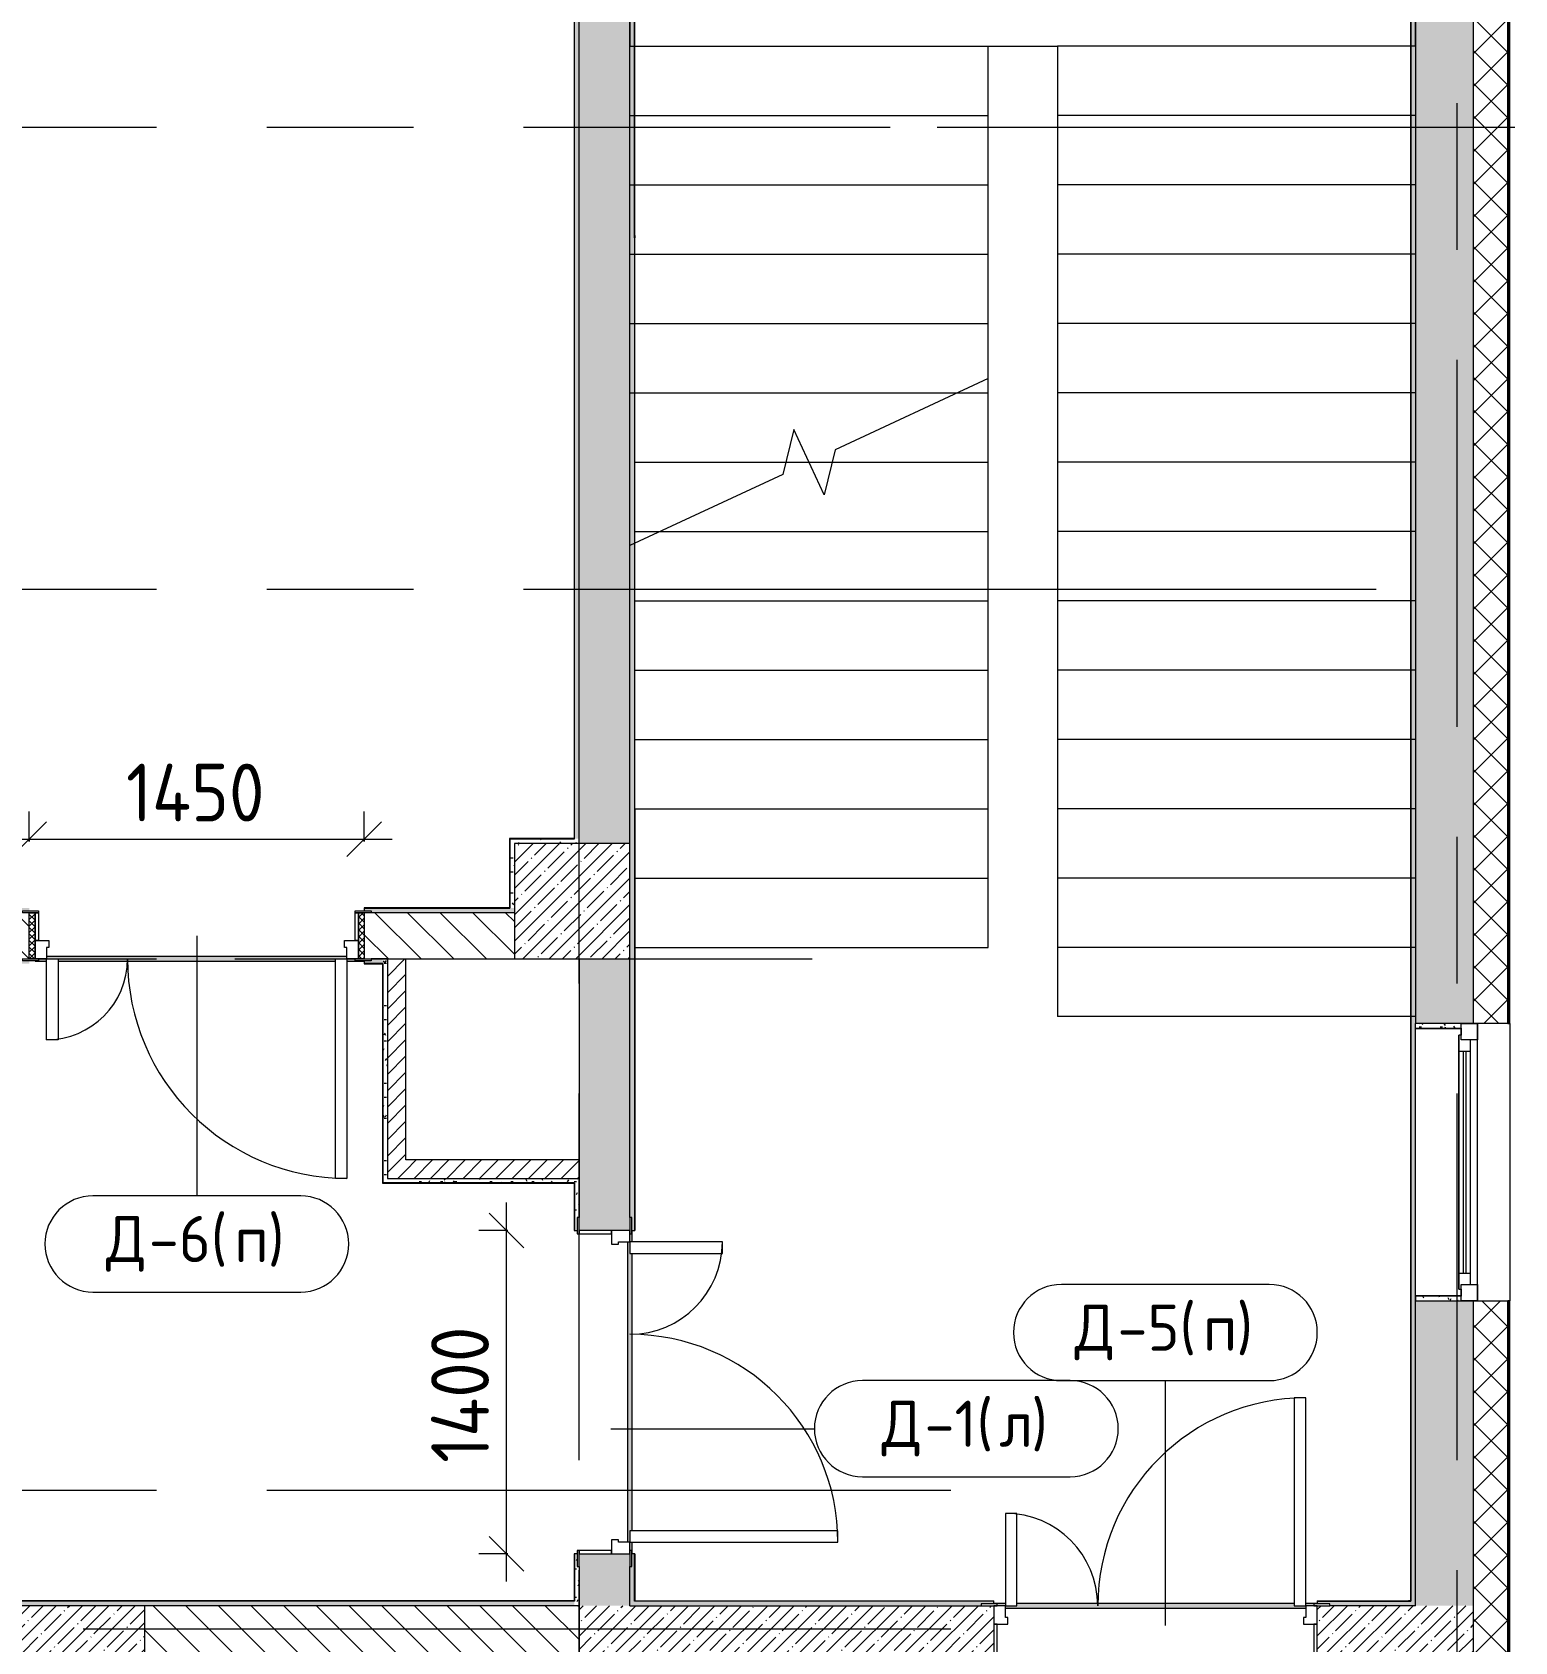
# Model space of a CAD drawing. Header units: millimetres. Extents: x 81632 to 272167, y -8553 to 29000.
# Drawn here: x 118843 to 125260, y 10444 to 17411 of the extents above; entities that cross this region are included whole.
import ezdxf

# ---------------------------------------------------------------- set-up
doc = ezdxf.new("R2010")
doc.units = ezdxf.units.MM
doc.linetypes.add('Осевая', pattern=[3175, 635, -476.25, 1587.5, -476.25])
for name, color, linetype, lineweight in [('A-ANNO-DIMS', 7, 'Continuous', 9), ('A-ANNO-DIMS-100', 7, 'Continuous', 9), ('A-DOOR', 7, 'Continuous', 9), ('A-DOOR-FRAM-2', 7, 'Continuous', 9), ('A-DOOR-IDEN', 7, 'Continuous', 9), ('A-GLAZ', 7, 'Continuous', 9), ('A-GLAZ-1', 7, 'Continuous', 13), ('A-WALL', 7, 'Continuous', 9), ('I-WALL', 7, 'Continuous', 9), ('S-COLS', 7, 'Continuous', 9), ('S-STRS-1', 7, 'Continuous', 9), ('S-STRS-MBND', 7, 'Continuous', 9), ('Ограждение', 7, 'Continuous', 9), ('Оси', 7, 'Continuous', 9), ('Оси-2', 7, 'Осевая', 9), ('Поручни', 7, 'Continuous', 9)]:
    doc.layers.add(name, color=color, linetype=linetype, lineweight=lineweight)
for name, color, linetype, lineweight, true_color in [('A-DOOR-1', 1, 'Continuous', 9, 0xff0000), ('A-DOOR-2', 1, 'Continuous', 13, 0xff0000), ('A-DOOR-FRAM-1', 1, 'Continuous', 13, 0xff0000), ('A-WALL-1', 7, 'Continuous', 9, 0x3c3c3c), ('A-WALL-FNSH-1', 7, 'Continuous', 9, 0x3c3c3c)]:
    doc.layers.add(name, color=color, linetype=linetype, lineweight=lineweight, true_color=true_color)
doc.styles.add('GOST Common', font='GOST_Common.ttf', dxfattribs={"height": 200})
doc.styles.add('ISOCPEUR', font='isocpeur.ttf', dxfattribs={"width": 0.9, "height": 250})
doc.dimstyles.new('ISO-2_5_0_9К_БОЛЬШОЙ', dxfattribs={"dimscale": 304.8, "dimtxt": 248.995294, "dimasz": 0.492126, "dimexe": 0.393701, "dimexo": 0.984252, "dimgap": 0, "dimtad": 1, "dimdec": 0, "dimrnd": 10, "dimzin": 0, "dimdsep": 46, "dimtxsty": 'ISOCPEUR', "dimblk1": 'OBLIQUE', "dimblk2": 'OBLIQUE', "dimsah": 1, "dimcen": 0.09, "dimdle": 0.393701, "dimazin": 0, "dimtfac": 1, "dimtdec": 4, "dimtix": 1, "dimtmove": 0, "dimatfit": 3, "dimfxl": 1, "dimtvp": 1, "dimtolj": 1, "dimtzin": 0, "dimarcsym": 2})
pattern_1 = [(135, (0, 0), (-70.71068, -70.71068), [])]
pattern_2 = [(45, (0, 0), (-57.024626, 57.024626), []), (45, (57.025, 0), (-57.024626, 57.024626), [100.806, -20.161, 3.353, -16.808])]
pattern_3 = [(45, (0, 0), (-35.35534, 35.35534), [])]
pattern_4 = [(0, (0, 0), (121.92, 30.48), [10.058, -81.382, 10.058, -81.382, -487.68]), (0, (0, 0), (121.92, 30.48), [-182.88, 10.058, -172.822, 10.058, -81.382, -213.36]), (0, (0, 0), (121.92, 30.48), [-457.2, 10.058, -50.902, 10.058, -142.342]), (120, (45.72, 15.24), (-87.356454, 90.345817), [10.058, -81.382, 10.058, -81.382, -487.68]), (120, (45.72, 15.24), (-87.356454, 90.345817), [-182.88, 10.058, -172.822, 10.058, -81.382, -213.36]), (120, (45.72, 15.24), (-87.356454, 90.345817), [-457.2, 10.058, -50.902, 10.058, -142.342]), (240, (60.96, 76.2), (-34.563546, -120.825817), [10.058, -81.382, 10.058, -81.382, -487.68]), (240, (60.96, 76.2), (-34.563546, -120.825817), [-182.88, 10.058, -172.822, 10.058, -81.382, -213.36]), (240, (60.96, 76.2), (-34.563546, -120.825817), [-457.2, 10.058, -50.902, 10.058, -142.342])]

# ---------------------------------------------------------------- blocks, each defined once
blk = doc.blocks.new('110_Дверь_СКБ_2Ст - Д-5_п_ Из игровой в коридор-32679362-План заполнения и маркировки дверных проемов 2 этажа в осях 23-33')
at = {"layer": 'A-DOOR-1'}
for centre, radius, start, end in [((662.5, 110), 900, 90, 180), ((-637.5, 110), 400, 360, 90)]:
    blk.add_arc(centre, radius, start, end, dxfattribs=at)
at = {"layer": 'A-DOOR-2'}
for p, q in [((662.5, 1010), (612.5, 1010)), ((612.5, 1010), (612.5, 110)), ((662.5, 110), (662.5, 1010)), ((-637.5, 510), (-637.5, 110)), ((-587.5, 510), (-637.5, 510)), ((-587.5, 110), (-587.5, 510)), ((-637.5, 110), (-587.5, 110)), ((612.5, 110), (662.5, 110))]:
    blk.add_line(p, q, dxfattribs=at)
at = {"layer": 'A-DOOR-FRAM-1'}
for p, q in [((-672.5, 118), (-742.5, 118)), ((-742.5, 118), (-742.5, 110)), ((-742.5, 110), (-672.5, 110)), ((-637.5, 110), (-687.5, 110)), ((-687.5, 110), (-687.5, 30)), ((-672.5, 110), (-672.5, 118)), ((-637.5, 60), (-637.5, 110)), ((662.5, 110), (662.5, 60)), ((712.5, 110), (662.5, 110)), ((767.5, 118), (697.5, 118)), ((697.5, 118), (697.5, 110)), ((697.5, 110), (767.5, 110)), ((712.5, 30), (712.5, 110)), ((767.5, 110), (767.5, 118)), ((-687.5, 30), (-627.5, 30)), ((-672.5, 30), (-687.5, 30)), ((-687.5, 30), (-687.5, -110)), ((-672.5, -110), (-672.5, 30)), ((-627.5, 60), (-637.5, 60)), ((-627.5, 30), (-627.5, 60)), ((662.5, 60), (652.5, 60)), ((652.5, 60), (652.5, 30)), ((652.5, 30), (712.5, 30)), ((712.5, 30), (697.5, 30)), ((697.5, 30), (697.5, -110)), ((712.5, -110), (712.5, 30)), ((-672.5, -110), (-742.5, -110)), ((-742.5, -110), (-742.5, -118)), ((-742.5, -118), (-672.5, -118)), ((-687.5, -110), (-672.5, -110)), ((-672.5, -118), (-672.5, -110)), ((697.5, -110), (712.5, -110)), ((767.5, -110), (697.5, -110)), ((697.5, -110), (697.5, -118)), ((697.5, -118), (767.5, -118)), ((767.5, -118), (767.5, -110))]:
    blk.add_line(p, q, dxfattribs=at)
blk = doc.blocks.new('110_Дверь_СКБ_2Ст - Д-1_л_Лестничная клетка EIS60 2-32142534-План заполнения и маркировки дверных проемов 2 этажа в осях 23-33')
at = {"layer": 'A-DOOR-1'}
for centre, radius, start, end in [((662.5, 110), 900, 90, 180), ((-637.5, 110), 400, 360, 90)]:
    blk.add_arc(centre, radius, start, end, dxfattribs=at)
at = {"layer": 'A-DOOR-2'}
for p, q in [((662.5, 1010), (612.5, 1010)), ((612.5, 1010), (612.5, 110)), ((662.5, 110), (662.5, 1010)), ((-637.5, 510), (-637.5, 110)), ((-587.5, 510), (-637.5, 510)), ((-587.5, 110), (-587.5, 510)), ((-637.5, 110), (-587.5, 110)), ((612.5, 110), (662.5, 110))]:
    blk.add_line(p, q, dxfattribs=at)
at = {"layer": 'A-DOOR-FRAM-1'}
for p, q in [((-672.5, 118), (-742.5, 118)), ((-742.5, 118), (-742.5, 110)), ((-742.5, 110), (-672.5, 110)), ((-637.5, 110), (-687.5, 110)), ((-687.5, 110), (-687.5, 30)), ((-672.5, 110), (-672.5, 118)), ((-637.5, 60), (-637.5, 110)), ((662.5, 110), (662.5, 60)), ((712.5, 110), (662.5, 110)), ((767.5, 118), (697.5, 118)), ((697.5, 118), (697.5, 110)), ((697.5, 110), (767.5, 110)), ((712.5, 30), (712.5, 110)), ((767.5, 110), (767.5, 118)), ((-687.5, 30), (-627.5, 30)), ((-672.5, 30), (-687.5, 30)), ((-687.5, 30), (-687.5, -110)), ((-672.5, -110), (-672.5, 30)), ((-627.5, 60), (-637.5, 60)), ((-627.5, 30), (-627.5, 60)), ((662.5, 60), (652.5, 60)), ((652.5, 60), (652.5, 30)), ((652.5, 30), (712.5, 30)), ((712.5, 30), (697.5, 30)), ((697.5, 30), (697.5, -110)), ((712.5, -110), (712.5, 30)), ((-672.5, -110), (-742.5, -110)), ((-742.5, -110), (-742.5, -118)), ((-742.5, -118), (-672.5, -118)), ((-687.5, -110), (-672.5, -110)), ((-672.5, -118), (-672.5, -110)), ((697.5, -110), (712.5, -110)), ((767.5, -110), (697.5, -110)), ((697.5, -110), (697.5, -118)), ((697.5, -118), (767.5, -118)), ((767.5, -118), (767.5, -110))]:
    blk.add_line(p, q, dxfattribs=at)
blk = doc.blocks.new('120_Окно_СКБ_1Ст - 120_Окно_СКБ_1Ст 1200х2500_h_ с форточкой2-24160662-План заполнения и маркировки дверных проемов 2 этажа в осях 23-33')
at = {"layer": 'A-GLAZ'}
for p, q in [((600, -57), (-600, -57)), ((-580, -127), (-550, -127)), ((-480, -107), (480, -107)), ((480, -117), (-480, -117)), ((550, -127), (580, -127))]:
    blk.add_line(p, q, dxfattribs=at)
at = {"layer": 'A-GLAZ-1'}
for p, q in [((-600, -127), (-600, -57)), ((-600, -57), (-530, -57)), ((-530, -57), (-530, -127)), ((530, -127), (530, -57)), ((530, -57), (600, -57)), ((600, -57), (600, -127)), ((-530, -127), (-600, -127)), ((-530, -127), (-550, -127)), ((-550, -127), (-550, -137)), ((-550, -137), (550, -137)), ((550, -137), (-550, -137)), ((530, -87), (-530, -87)), ((-530, -87), (-530, -127)), ((-480, -137), (-480, -87)), ((480, -137), (480, -87)), ((530, -127), (530, -87)), ((600, -127), (530, -127)), ((550, -127), (530, -127)), ((550, -137), (550, -127))]:
    blk.add_line(p, q, dxfattribs=at)
blk = doc.blocks.new('BSC_Колонна _Прямоугольная - 500х500-22291386-План заполнения и маркировки дверных проемов 2 этажа в осях 23-33')
at = {"layer": 'S-COLS'}
h = blk.add_hatch(dxfattribs=at)
h.set_pattern_fill('FP_33', color=256, style=0, pattern_type=2)
h.set_pattern_definition([(45, (-121180, -13650), (-57.024626, 57.024626), []), (45, (-121122.975, -13650), (-57.024626, 57.024626), [100.806, -20.161, 3.353, -16.808])])
h.paths.add_polyline_path([(-250, -250), (250, -250), (250, 250), (-250, 250), (-250, -107.6)])
for p, q in [((250, 250), (-250, 250)), ((-250, 250), (-250, -250)), ((250, -250), (250, 250)), ((-250, -250), (250, -250))]:
    blk.add_line(p, q, dxfattribs=at)
blk = doc.blocks.new('110_Дверь_СКБ_2Ст - Д-6_п__ ДОО_Дв_1450x2100h_Дверь из раздевальной в коридор-32371698-План заполнения и маркировки дверных проемов 2 этажа в осях 23-33')
at = {"layer": 'A-DOOR'}
h = blk.add_hatch(dxfattribs=at)
h.set_pattern_fill('FP_40', color=256, style=0, pattern_type=2)
h.set_pattern_definition([(225, (1576.41, -164.685), (-14.14214, 14.14214), []), (135, (1576.41, -164.685), (14.14214, 14.14214), [])])
h.paths.add_polyline_path([(737.5, -100), (737.5, 100), (712.5, 100), (712.5, -100)])
at = {"layer": 'A-DOOR-FRAM-2'}
h = blk.add_hatch(dxfattribs=at)
h.set_pattern_fill('FP_41', color=256, style=0, pattern_type=2)
h.set_pattern_definition([(315, (-546.384, -164.685), (-14.1421, -14.1421), []), (225, (-546.384, -164.685), (-14.1421, 14.1421), [])])
h.paths.add_polyline_path([(-687.5, -100), (-687.5, 100), (-712.5, 100), (-712.5, -100)])
at = {"layer": 'A-DOOR-1'}
for centre, radius, start, end in [((-637.5, -100), 350, 270, 0), ((662.5, -100), 950, 180, 270)]:
    blk.add_arc(centre, radius, start, end, dxfattribs=at)
at = {"layer": 'A-DOOR-2'}
for p, q in [((-637.5, -100), (-587.5, -100)), ((-637.5, -450), (-637.5, -100)), ((-587.5, -100), (-587.5, -450)), ((612.5, -100), (662.5, -100)), ((612.5, -1050), (612.5, -100)), ((662.5, -100), (662.5, -1050)), ((-587.5, -450), (-637.5, -450)), ((662.5, -1050), (612.5, -1050))]:
    blk.add_line(p, q, dxfattribs=at)
at = {"layer": 'A-DOOR-FRAM-1'}
for p, q in [((-742.5, 108), (-672.5, 108)), ((-742.5, 100), (-742.5, 108)), ((-672.5, 100), (-742.5, 100)), ((-712.5, 100), (-687.5, 100)), ((-712.5, -100), (-712.5, 100)), ((-687.5, 100), (-687.5, -100)), ((-687.5, 100), (-672.5, 100)), ((-687.5, -20), (-687.5, 100)), ((-672.5, 108), (-672.5, 100)), ((-672.5, 100), (-672.5, -20)), ((697.5, 100), (697.5, 108)), ((697.5, 108), (767.5, 108)), ((697.5, -20), (697.5, 100)), ((697.5, 100), (712.5, 100)), ((767.5, 100), (697.5, 100)), ((712.5, -100), (712.5, 100)), ((712.5, 100), (737.5, 100)), ((712.5, 100), (712.5, -20)), ((737.5, 100), (737.5, -100)), ((767.5, 108), (767.5, 100)), ((-687.5, -20), (-627.5, -20)), ((-687.5, -100), (-687.5, -20)), ((-672.5, -20), (-687.5, -20)), ((-637.5, -50), (-637.5, -100)), ((-627.5, -50), (-637.5, -50)), ((-627.5, -20), (-627.5, -50)), ((652.5, -20), (712.5, -20)), ((652.5, -50), (652.5, -20)), ((662.5, -50), (652.5, -50)), ((662.5, -100), (662.5, -50)), ((712.5, -20), (697.5, -20)), ((712.5, -20), (712.5, -100)), ((-742.5, -100), (-672.5, -100)), ((-742.5, -108), (-742.5, -100)), ((-672.5, -108), (-742.5, -108)), ((-687.5, -100), (-712.5, -100)), ((-637.5, -100), (-687.5, -100)), ((-672.5, -100), (-672.5, -108)), ((712.5, -100), (662.5, -100)), ((697.5, -108), (697.5, -100)), ((697.5, -100), (767.5, -100)), ((767.5, -108), (697.5, -108)), ((737.5, -100), (712.5, -100)), ((767.5, -100), (767.5, -108))]:
    blk.add_line(p, q, dxfattribs=at)
blk = doc.blocks.new('Ограждение - Ограждение-32875766-План заполнения и маркировки дверных проемов 2 этажа в осях 23-33')
at = {"layer": 'Ограждение'}
h = blk.add_hatch(color=256, dxfattribs=at)
h.paths.add_polyline_path([(123991.9, 10590), (124355, 10590), (124355, 10600), (124305, 10600), (124305, 10610), (123105, 10610), (123105, 10600), (123055, 10600), (123055, 10590), (123105, 10590)])
h.paths.add_polyline_path([(124390, 10600), (124390, 10608), (124405, 10608), (124403.9, 10610), (124355, 10610), (124355, 10600)])
h.paths.add_polyline_path([(123020, 10600), (123055, 10600), (123055, 10610), (123005, 10610), (123005, 10608), (123020, 10608)])
at = {"layer": 'Поручни'}
for p, q in [((123055, 10610), (123005, 10610)), ((123055, 10590), (124355, 10590)), ((124305, 10610), (123105, 10610)), ((124405, 10610), (124355, 10610))]:
    blk.add_line(p, q, dxfattribs=at)
blk = doc.blocks.new('Ограждение - Ограждение-32875852-План заполнения и маркировки дверных проемов 2 этажа в осях 23-33')
at = {"layer": 'Ограждение'}
h = blk.add_hatch(color=256, dxfattribs=at)
h.paths.add_polyline_path([(121440, 10825), (121440, 10875), (121430, 10875), (121430, 10840), (121438, 10840), (121438, 10825)])
h.paths.add_polyline_path([(121430, 10875), (121430, 10925), (121440, 10925), (121440, 12125), (121430, 12125), (121429.8, 12175), (121420, 12175), (121420, 10875)])
h.paths.add_polyline_path([(121436.5, 12175), (121440, 12175), (121440, 12225), (121438, 12225), (121438, 12210), (121430, 12210), (121430, 12175)])
at = {"layer": 'Поручни'}
for p, q in [((121440, 12175), (121440, 12225)), ((121420, 12175), (121420, 10875)), ((121440, 10925), (121440, 12125)), ((121440, 10825), (121440, 10875))]:
    blk.add_line(p, q, dxfattribs=at)
blk = doc.blocks.new('Ограждение - Ограждение-32875912-План заполнения и маркировки дверных проемов 2 этажа в осях 23-33')
at = {"layer": 'Ограждение'}
h = blk.add_hatch(color=256, dxfattribs=at)
h.paths.add_polyline_path([(118905, 13400), (118955, 13400), (118955, 13390), (120155, 13390), (120155, 13400), (120205, 13400), (120205, 13410), (118905, 13410)])
h.paths.add_polyline_path([(118855, 13390), (118905, 13390), (118905, 13400), (118870, 13400), (118870, 13392), (118855, 13392)])
h.paths.add_polyline_path([(120205, 13390), (120280, 13390), (120280, 13392), (120240, 13392), (120240, 13400), (120205, 13400)])
at = {"layer": 'Поручни'}
for p, q in [((118855, 13390), (118855, 13392)), ((118855, 13390), (118905, 13390)), ((120205, 13410), (118905, 13410)), ((118955, 13390), (120155, 13390)), ((120205, 13390), (120280, 13390))]:
    blk.add_line(p, q, dxfattribs=at)
blk = doc.blocks.new('М_двери - Типоразмер_рамка-25223575-План заполнения и маркировки дверных проемов 2 этажа в осях 23-33')
at = {"layer": 'A-DOOR-IDEN'}
for p, q in [((4.496, 2.08), (-4.496, 2.08)), ((-4.496, -2.08), (4.496, -2.08))]:
    blk.add_line(p, q, dxfattribs=at)
for centre, start, end in [((-4.496, 0), 90, 270), ((4.496, 0), 270, 90)]:
    blk.add_arc(centre, 2.08, start, end, dxfattribs=at)
blk = doc.blocks.new('DIMBLOCK37-План заполнения и маркировки дверных проемов 2 этажа в осях 23-33')
at = {"layer": 'A-ANNO-DIMS-100'}
for p, q in [((120896.2, 10705), (120896.2, 12345)), ((120902, 12225), (120776.2, 12225)), ((120896.2, 12225), (120902, 12225)), ((120902, 10825), (120776.2, 10825)), ((120896.2, 10825), (120902, 10825))]:
    blk.add_line(p, q, dxfattribs=at)
at = {"layer": 'A-ANNO-DIMS-100', "lineweight": 20}
for p, q in [((120896.2, 12225), (120821.2, 12300)), ((120896.2, 12225), (120971.2, 12150)), ((120896.2, 10825), (120821.2, 10900)), ((120896.2, 10825), (120971.2, 10750))]:
    blk.add_line(p, q, dxfattribs=at)
at = {"layer": 'A-ANNO-DIMS-100', "color": 0, "insert": (120569.6, 11218.5), "char_height": 250, "width": 735.494, "attachment_point": 1, "rotation": 90, "line_spacing_factor": 1.149209, "style": 'ISOCPEUR'}
blk.add_mtext('1400', dxfattribs=at)
blk = doc.blocks.new('_Oblique')
at = {"color": 0, "linetype": 'ByBlock', "lineweight": -2}
blk.add_line((-0.5, -0.5), (0.5, 0.5), dxfattribs=at)
blk = doc.blocks.new('DIMBLOCK55-План заполнения и маркировки дверных проемов 2 этажа в осях 23-33')
at = {"layer": 'A-ANNO-DIMS-100'}
for p, q in [((118830, 13908), (118830, 14038.4)), ((120280, 13908), (120280, 14038.4)), ((118710, 13918.4), (120400, 13918.4)), ((118830, 13918.4), (118830, 13908)), ((120280, 13918.4), (120280, 13908))]:
    blk.add_line(p, q, dxfattribs=at)
at = {"layer": 'A-ANNO-DIMS-100', "lineweight": 20}
for p, q in [((118830, 13918.4), (118905, 13993.4)), ((120280, 13918.4), (120355, 13993.4)), ((118830, 13918.4), (118755, 13843.4)), ((120280, 13918.4), (120205, 13843.4))]:
    blk.add_line(p, q, dxfattribs=at)
at = {"layer": 'A-ANNO-DIMS-100', "color": 0, "insert": (119248.5, 14245), "char_height": 250, "width": 735.494, "attachment_point": 1, "line_spacing_factor": 1.149209, "style": 'ISOCPEUR'}
blk.add_mtext('1450', dxfattribs=at)

msp = doc.modelspace()

# ---------------------------------------------------------------- hatches: boundary and pattern name
at = {"layer": 'A-WALL'}
h = msp.add_hatch(dxfattribs=at)
h.set_pattern_fill('FP_1', color=256, style=0, pattern_type=2)
h.set_pattern_definition([(45, (0, 0), (-70.71068, 70.71068), []), (135, (0, 0), (-70.71068, -70.71068), [])])
h.paths.add_polyline_path([(125080, -250), (125230, -250), (125230, 7700), (125080, 7700), (125080, -100)])
h.paths.add_polyline_path([(125230, 10000), (125230, 11920), (125080, 11920), (125080, 10000)])
h.paths.add_polyline_path([(125230, 13120), (125230, 21400), (125080, 21400), (125080, 13120)])
at = {"layer": 'I-WALL'}
h = msp.add_hatch(dxfattribs=at)
h.set_pattern_fill('FP_2', color=256, style=0, pattern_type=2)
h.set_pattern_definition(pattern_2)
h.paths.add_polyline_path([(124830, 10600), (125080, 10600), (125080, 11920), (124830, 11920), (124830, 10620)])
h.paths.add_polyline_path([(125080, 13120), (125080, 21400), (124830, 21400), (124830, 13120)])
h = msp.add_hatch(dxfattribs=at)
h.set_pattern_fill('FP_38', color=256, style=0, pattern_type=2)
h.set_pattern_definition(pattern_4)
h.paths.add_polyline_path([(121450, 10600), (121450, 10825), (121438, 10825), (121438, 10770), (121430, 10770), (121430, 10600)])
h.paths.add_polyline_path([(121438, 12225), (121450, 12225), (121448.9, 18830), (121430, 18830), (121430.3, 12280), (121438, 12280), (121438, 12233)])
h = msp.add_hatch(dxfattribs=at)
h.set_pattern_fill('FP_38', color=256, style=0, pattern_type=2)
h.set_pattern_definition(pattern_4)
h.paths.add_polyline_path([(124830, 10620), (124830, 18830), (124810, 18830), (124810, 10620)])
h = msp.add_hatch(dxfattribs=at)
h.set_pattern_fill('FP_38', color=256, style=0, pattern_type=2)
h.set_pattern_definition(pattern_4)
h.paths.add_polyline_path([(121190, 13920), (121210, 13920), (121210, 18600), (121190, 18600), (121190, 15272.5)])
h = msp.add_hatch(dxfattribs=at)
h.set_pattern_fill('FP_2', color=256, style=0, pattern_type=2)
h.set_pattern_definition(pattern_2)
h.paths.add_polyline_path([(121380, 10600), (121430, 10600), (121430, 10825), (121210, 10825), (121210, 10600), (121350, 10600)])
h.paths.add_polyline_path([(121210, 12225), (121430, 12225), (121430, 13400), (121210, 13400), (121210, 12280)])
h.paths.add_polyline_path([(121210, 13900), (121430, 13900), (121430, 18600), (121210, 18600), (121210, 13920)])
h = msp.add_hatch(dxfattribs=at)
h.set_pattern_fill('FP_38', color=256, style=0, pattern_type=2)
h.set_pattern_definition(pattern_4)
h.paths.add_polyline_path([(120930, 13620), (120930, 13920), (120910, 13920), (120910, 13620)])
h = msp.add_hatch(dxfattribs=at)
h.set_pattern_fill('FP_38', color=256, style=0, pattern_type=2)
h.set_pattern_definition(pattern_4)
h.paths.add_polyline_path([(120930, 13900), (121210, 13900), (121210, 13920), (120930, 13920)])
h = msp.add_hatch(dxfattribs=at)
h.set_pattern_fill('FP_4', color=256, style=0, pattern_type=2)
h.set_pattern_definition(pattern_1)
h.paths.add_polyline_path([(120930, 13400), (120930, 13600), (120280, 13600), (120280, 13400), (120460, 13400)])
h.paths.add_polyline_path([(118830, 13400), (118830, 13600), (116100.4, 13600), (116100.4, 13400), (118800, 13400)])
h = msp.add_hatch(dxfattribs=at)
h.set_pattern_fill('FP_38', color=256, style=0, pattern_type=2)
h.set_pattern_definition(pattern_4)
h.paths.add_polyline_path([(120930, 13600), (120930, 13620), (120280, 13620), (120280, 13608), (120310, 13608), (120310, 13600)])
h.paths.add_polyline_path([(118800, 13600), (118800, 13608), (118830, 13608), (118830, 13620), (117300.4, 13620), (117300.4, 13600)])
h = msp.add_hatch(dxfattribs=at)
h.set_pattern_fill('FP_38', color=256, style=0, pattern_type=2)
h.set_pattern_definition(pattern_4)
h.paths.add_polyline_path([(120359, 13380), (120360, 13380), (120360, 13400), (120310, 13400), (120310, 13392), (120280, 13392), (120280, 13380), (120310, 13380)])
h.paths.add_polyline_path([(118830, 13380), (118830, 13392), (118800, 13392), (118800, 13400), (115599.5, 13400), (115599.5, 13380), (117634.5, 13380)])
h = msp.add_hatch(dxfattribs=at)
h.set_pattern_fill('FP_38', color=256, style=0, pattern_type=2)
h.set_pattern_definition(pattern_4)
h.paths.add_polyline_path([(120360, 12430), (120380, 12430), (120380, 13400), (120360, 13400), (120360, 12677.3)])
h = msp.add_hatch(dxfattribs=at)
h.set_pattern_fill('FP_5', color=256, style=0, pattern_type=2)
h.set_pattern_definition(pattern_3)
h.paths.add_polyline_path([(120460, 12450), (120460, 13400), (120380, 13400), (120380, 12450)])
h = msp.add_hatch(dxfattribs=at)
h.set_pattern_fill('FP_38', color=256, style=0, pattern_type=2)
h.set_pattern_definition(pattern_4)
h.paths.add_polyline_path([(125028, 13100), (125028, 13120), (124830, 13120), (124830, 13100)])
h = msp.add_hatch(dxfattribs=at)
h.set_pattern_fill('FP_5', color=256, style=0, pattern_type=2)
h.set_pattern_definition(pattern_3)
h.paths.add_polyline_path([(121210, 12450), (121210, 12530), (120460, 12530), (120460, 12450)])
h = msp.add_hatch(dxfattribs=at)
h.set_pattern_fill('FP_38', color=256, style=0, pattern_type=2)
h.set_pattern_definition(pattern_4)
h.paths.add_polyline_path([(121190, 12430), (121210, 12430), (121210, 12450), (120380, 12450), (120380, 12430), (121189, 12430)])
h = msp.add_hatch(dxfattribs=at)
h.set_pattern_fill('FP_38', color=256, style=0, pattern_type=2)
h.set_pattern_definition(pattern_4)
h.paths.add_polyline_path([(121210, 10600), (121210, 10770), (121202, 10770), (121202, 10825), (121190, 10825), (121190, 10600)])
h.paths.add_polyline_path([(121202, 12225), (121202, 12280), (121210, 12280), (121210, 12430), (121190, 12430), (121190, 12225)])
h = msp.add_hatch(dxfattribs=at)
h.set_pattern_fill('FP_38', color=256, style=0, pattern_type=2)
h.set_pattern_definition(pattern_4)
h.paths.add_polyline_path([(125028, 11920), (125028, 11940), (124830, 11940), (124830, 11920)])
h = msp.add_hatch(dxfattribs=at)
h.set_pattern_fill('FP_38', color=256, style=0, pattern_type=2)
h.set_pattern_definition(pattern_4)
h.paths.add_polyline_path([(121190, 10600), (121189, 10620), (111180, 10620), (111180, 10608), (111210, 10608), (111210, 10600), (120177.4, 10600)])
h.paths.add_polyline_path([(110005.5, 10600), (110200, 10600), (110200, 10608), (110230, 10608), (110230, 10620), (109105, 10620), (109105, 10608), (109160, 10608), (109160, 10600)])
h.paths.add_polyline_path([(107650, 10600), (107650, 10608), (107705, 10608), (107705, 10620), (105095, 10620), (105095, 10608), (105125, 10608), (105125, 10600), (107462.5, 10600)])
h.paths.add_polyline_path([(103615, 10600), (103615, 10608), (103645, 10608), (103645, 10620), (100809, 10620), (100809, 10600), (102376.5, 10600)])
h = msp.add_hatch(dxfattribs=at)
h.set_pattern_fill('FP_4', color=256, style=0, pattern_type=2)
h.set_pattern_definition(pattern_1)
h.paths.add_polyline_path([(121210, 10400), (121210, 10600), (119330, 10600), (119330, 10400), (120177.4, 10400)])
h.paths.add_polyline_path([(111930, 10400), (111930, 10600), (111180, 10600), (111180, 10400), (111277, 10400)])
h.paths.add_polyline_path([(109670, 10400), (110230, 10400), (110230, 10600), (109105, 10600), (109105, 10400), (109650, 10400)])
h.paths.add_polyline_path([(107650, 10400), (107705, 10400), (107705, 10600), (107350, 10600), (107350, 10400), (107462.5, 10400)])
h = msp.add_hatch(dxfattribs=at)
h.set_pattern_fill('FP_2', color=256, style=0, pattern_type=2)
h.set_pattern_definition(pattern_2)
h.paths.add_polyline_path([(119250, 10380), (119330, 10380), (119330, 10600), (111930, 10600), (111930, 10380), (117634.5, 10380)])
h = msp.add_hatch(dxfattribs=at)
h.set_pattern_fill('FP_2', color=256, style=0, pattern_type=2)
h.set_pattern_definition(pattern_2)
h.paths.add_polyline_path([(125080, 10380), (125080, 10600), (124405, 10600), (124405, 10380), (124880, 10380)])
h.paths.add_polyline_path([(122720.4, 10380), (123005, 10380), (123005, 10600), (121210, 10600), (121210, 10380)])
h = msp.add_hatch(dxfattribs=at)
h.set_pattern_fill('FP_38', color=256, style=0, pattern_type=2)
h.set_pattern_definition(pattern_4)
h.paths.add_polyline_path([(124830, 10600), (124830, 10620), (124405, 10620), (124405, 10608), (124460, 10608), (124460, 10600), (124627.7, 10600)])
h.paths.add_polyline_path([(122720.4, 10600), (122950, 10600.7), (122950, 10608), (123005, 10608), (123005, 10620), (121450, 10620), (121450, 10600)])

# ---------------------------------------------------------------- linework, layer by layer
at = {"layer": 'A-DOOR-IDEN'}
for p, q in [((119555, 13500), (119555, 12374.2)), ((123747.6, 10515), (123747.6, 11574.6)), ((121346.5, 11366.6), (122228.3, 11366.6))]:
    msp.add_line(p, q, dxfattribs=at)
at = {"layer": 'A-WALL'}
for p, q in [((125230, 13120), (125230, 21550)), ((125233, 13120), (125233, 21553)), ((125080, 21400), (125080, 13120)), ((121450, 16530.4), (121450, 18830)), ((124830, 18850), (124830, 13120)), ((121190, 13920), (121190, 18580)), ((121210, 13900), (121210, 18600)), ((121430, 13900), (121430, 18600)), ((120910, 13920), (120910, 13620)), ((120910, 13920), (121190, 13920)), ((120280, 13620), (120910, 13620)), ((120930, 13600), (120310, 13600)), ((120360, 13380), (120280, 13380)), ((120380, 13400), (120310, 13400)), ((120360, 13380), (120360, 12430)), ((121430, 12280), (121430, 13400)), ((125238, 13120), (125238, 11920)), ((121210, 12430), (121210, 12280)), ((125080, 11920), (125080, 10000)), ((125230, 10000), (125230, 11920)), ((125233, 10000), (125233, 11920)), ((121190, 10825), (121190, 10620)), ((121450, 10620), (121450, 10825)), ((121210, 10770), (121210, 10360)), ((121430, 10600), (121430, 10770)), ((121190, 10620), (111180, 10620)), ((121430, 10600), (122950, 10600)), ((123005, 10620), (121450, 10620)), ((124830, 10600), (124460, 10600)), ((124502.5, 10620), (124810, 10620)), ((124809, 10621), (124809, 10620))]:
    msp.add_line(p, q, dxfattribs=at)
at = {"layer": 'A-WALL-1'}
for p, q in [((124810, 18830), (124810, 10620)), ((121450, 16520.3), (121450, 16530.4)), ((120280, 13620), (120280, 13608)), ((120280, 13392), (120280, 13380)), ((120380, 13400), (120930, 13400)), ((120380, 13400), (120380, 12450)), ((120460, 12530), (120460, 13400)), ((121210, 13400), (121210, 12430)), ((124830, 10600), (124830, 13120)), ((125230, 13120), (124830, 13120)), ((124830, 13100), (125028, 13100)), ((125028, 13100), (125028, 13120)), ((121210, 12530), (120460, 12530)), ((120380, 12450), (121210, 12450)), ((121189, 12430), (121190, 12430)), ((121190, 12430), (121190, 12225)), ((121190, 12225), (121202, 12225)), ((121438, 12225), (121450, 12225)), ((125028, 11940), (124830, 11940)), ((124830, 11940), (124830, 11920)), ((124830, 11920), (125230, 11920)), ((125028, 11920), (125028, 11940)), ((121202, 10825), (121190, 10825)), ((121450, 10825), (121438, 10825)), ((121210, 10600), (111210, 10600)), ((119330, 5400), (119330, 10600)), ((123005, 10608), (123005, 10620)), ((124405, 10620), (124405, 10608))]:
    msp.add_line(p, q, dxfattribs=at)
at = {"layer": 'A-WALL-FNSH-1'}
for p, q in [((125238, 13120), (125238, 21558)), ((121451, 16530.4), (121451, 18829)), ((124809, 18829), (124809, 10621)), ((121189, 18579), (121189, 13921)), ((121450, 16530.4), (121451, 16530.4)), ((121451, 16520.3), (121450, 16520.3)), ((121450, 16520.3), (121450, 12225)), ((121451, 14048.4), (121451, 16520.3)), ((121451, 14050), (121450, 14050)), ((121450, 14048.4), (121451, 14048.4)), ((121189, 13921), (120909, 13921)), ((120909, 13921), (120909, 13621)), ((120909, 13621), (120280, 13621)), ((120280, 13621), (120280, 13620)), ((120280, 13380), (120280, 13379)), ((120280, 13379), (120359, 13379)), ((120359, 13379), (120359, 12429)), ((124830, 13099), (125028, 13099)), ((125028, 13099), (125028, 13100)), ((125230, 13120), (125238, 13120)), ((120359, 12429), (121189, 12429)), ((121189, 12430), (120360, 12430)), ((121189, 12429), (121189, 12225)), ((121189, 12225), (121190, 12225)), ((121450, 12225), (121451, 12225)), ((125028, 11941), (124830, 11941)), ((124830, 11941), (124830, 11940)), ((125028, 11940), (125028, 11941)), ((125238, 11920), (125230, 11920)), ((125238, 10000), (125238, 11920)), ((121190, 10825), (121189, 10825)), ((121189, 10825), (121189, 10621)), ((121451, 10825), (121450, 10825)), ((121189, 10621), (111180, 10621)), ((123005, 10620), (123005, 10621)), ((124405, 10621), (124405, 10620)), ((124405, 10620), (124502.5, 10620)), ((124809, 10621), (124799.5, 10621))]:
    msp.add_line(p, q, dxfattribs=at)
at = {"layer": 'I-WALL'}
for p, q in [((121451, 16530.4), (121451, 16520.3)), ((121451, 14048.4), (121451, 12225)), ((121451, 13430.5), (121450, 13430.5)), ((121451, 13430), (121450, 13430)), ((124809, 13400.9), (124810, 13400.9)), ((121451, 10825), (121451, 10620)), ((121450, 10621), (123005, 10621)), ((124405, 10621), (124799.5, 10621)), ((124799.5, 10620), (124799.5, 10621)), ((124809, 10621), (124809.5, 10621)), ((124809.5, 10621), (124809.5, 10620))]:
    msp.add_line(p, q, dxfattribs=at)
at = {"layer": 'S-STRS-1'}
for p, q in [((121450, 17350), (122980, 17350)), ((121450, 17350), (122980, 17350)), ((122980, 17350), (123280, 17350)), ((122980, 17050), (122980, 17350)), ((124810, 17350), (123280, 17350)), ((123280, 17350), (123280, 17050)), ((124810, 17350), (123280, 17350)), ((121450, 17050), (122980, 17050)), ((121450, 17050), (122980, 17050)), ((122980, 16750), (122980, 17050)), ((123280, 17050), (123280, 16750)), ((124810, 17050), (123280, 17050)), ((124810, 17050), (123280, 17050)), ((121450, 16750), (122980, 16750)), ((121450, 16750), (122980, 16750)), ((122980, 16450), (122980, 16750)), ((123280, 16750), (123280, 16450)), ((124810, 16750), (123280, 16750)), ((124810, 16750), (123280, 16750)), ((121450, 16450), (122980, 16450)), ((121450, 16450), (122980, 16450)), ((122980, 16150), (122980, 16450)), ((123280, 16450), (123280, 16150)), ((124810, 16450), (123280, 16450)), ((124810, 16450), (123280, 16450)), ((121450, 16150), (122980, 16150)), ((121450, 16150), (122980, 16150)), ((122980, 15911.4), (122980, 16150)), ((123280, 16150), (123280, 15850)), ((124810, 16150), (123280, 16150)), ((124810, 16150), (123280, 16150)), ((122980, 15850), (122980, 15911.4)), ((121450, 15850), (122848.4, 15850)), ((121450, 15850), (122848.4, 15850)), ((122848.4, 15850), (122980, 15850)), ((122848.4, 15850), (122980, 15850)), ((122980, 15550), (122980, 15850)), ((123280, 15850), (123280, 15550)), ((124810, 15850), (123280, 15850)), ((124810, 15850), (123280, 15850)), ((121450, 15550), (122104.6, 15550)), ((121450, 15550), (122104.6, 15550)), ((122104.6, 15550), (122205, 15550)), ((122104.6, 15550), (122205, 15550)), ((122205, 15550), (122305.4, 15550)), ((122205, 15550), (122305.4, 15550)), ((122305.4, 15550), (122980, 15550)), ((122305.4, 15550), (122980, 15550)), ((122980, 15250), (122980, 15550)), ((123280, 15550), (123280, 15250)), ((124810, 15550), (123280, 15550)), ((124810, 15550), (123280, 15550)), ((121450, 15250), (121561.6, 15250)), ((121450, 15250), (121561.6, 15250)), ((121561.6, 15250), (122980, 15250)), ((121561.6, 15250), (122980, 15250)), ((122980, 14950), (122980, 15250)), ((123280, 15250), (123280, 14950)), ((124810, 15250), (123280, 15250)), ((124810, 15250), (123280, 15250)), ((121450, 14950), (122980, 14950)), ((121450, 14950), (122980, 14950)), ((122980, 14650), (122980, 14950)), ((123280, 14950), (123280, 14650)), ((124810, 14950), (123280, 14950)), ((124810, 14950), (123280, 14950)), ((121450, 14650), (122980, 14650)), ((121450, 14650), (122980, 14650)), ((122980, 14350), (122980, 14650)), ((123280, 14650), (123280, 14350)), ((124810, 14650), (123280, 14650)), ((124810, 14650), (123280, 14650)), ((121450, 14350), (122980, 14350)), ((121450, 14350), (122980, 14350)), ((122980, 14050), (122980, 14350)), ((123280, 14350), (123280, 14050)), ((124810, 14350), (123280, 14350)), ((124810, 14350), (123280, 14350)), ((121450, 14050), (122980, 14050)), ((121450, 14050), (122980, 14050)), ((122980, 13750), (122980, 14050)), ((123280, 14050), (123280, 13750)), ((124810, 14050), (123280, 14050)), ((124810, 14050), (123280, 14050)), ((121450, 13750), (122980, 13750)), ((121450, 13750), (122980, 13750)), ((122980, 13450), (122980, 13750)), ((123280, 13750), (123280, 13450)), ((124810, 13750), (123280, 13750)), ((124810, 13750), (123280, 13750)), ((121450, 13450), (122980, 13450)), ((121450, 13450), (122980, 13450)), ((124810, 13450), (123280, 13450))]:
    msp.add_line(p, q, dxfattribs=at)
at = {"layer": 'S-STRS-MBND'}
for p, q in [((121430, 18850), (121430, 17350)), ((124830, 17350), (124830, 18850)), ((121430, 17350), (122980, 17350)), ((121430, 15850), (121430, 17350)), ((121430, 17350), (122980, 17350)), ((122980, 17350), (123280, 17350)), ((122980, 15911.4), (122980, 17350)), ((124830, 17350), (123280, 17350)), ((123280, 17350), (123280, 13150)), ((124830, 17350), (123280, 17350)), ((124830, 17350), (124830, 13150)), ((121430, 17050), (122980, 17050)), ((121430, 17050), (122980, 17050)), ((124830, 17050), (123280, 17050)), ((124830, 17050), (123280, 17050)), ((121430, 16750), (122980, 16750)), ((121430, 16750), (122980, 16750)), ((124830, 16750), (123280, 16750)), ((124830, 16750), (123280, 16750)), ((121430, 16450), (122980, 16450)), ((121430, 16450), (122980, 16450)), ((124830, 16450), (123280, 16450)), ((124830, 16450), (123280, 16450)), ((121430, 16150), (122980, 16150)), ((121430, 16150), (122980, 16150)), ((124830, 16150), (123280, 16150)), ((124830, 16150), (123280, 16150)), ((122980, 15911.4), (122318.3, 15602.8)), ((121430, 15850), (122848.4, 15850)), ((121430, 15850), (122848.4, 15850)), ((124830, 15850), (123280, 15850)), ((124830, 15850), (123280, 15850)), ((122139, 15691.6), (122091.7, 15497.2)), ((122271, 15408.4), (122139, 15691.6)), ((121450, 15550), (122104.6, 15550)), ((121450, 15550), (122104.6, 15550)), ((122205, 15550), (122305.4, 15550)), ((122205, 15550), (122305.4, 15550)), ((122318.3, 15602.8), (122271, 15408.4)), ((124830, 15550), (123280, 15550)), ((124830, 15550), (123280, 15550)), ((122091.7, 15497.2), (121430, 15188.6)), ((121450, 15250), (121561.6, 15250)), ((121450, 15250), (121561.6, 15250)), ((124830, 15250), (123280, 15250)), ((124830, 15250), (123280, 15250)), ((124830, 14950), (123280, 14950)), ((124830, 14950), (123280, 14950)), ((124830, 14650), (123280, 14650)), ((124830, 14650), (123280, 14650)), ((124830, 14350), (123280, 14350)), ((124830, 14350), (123280, 14350)), ((124830, 14050), (123280, 14050)), ((124830, 14050), (123280, 14050)), ((124830, 13750), (123280, 13750)), ((124830, 13750), (123280, 13750)), ((124830, 13450), (123280, 13450)), ((124830, 13450), (123280, 13450)), ((124830, 13150), (123280, 13150))]:
    msp.add_line(p, q, dxfattribs=at)
at = {"layer": 'Оси'}
for p, q in [((122760, 17000), (125260, 17000)), ((122160, 15000), (124660, 15000)), ((119719, 13400), (122219, 13400)), ((120319, 11100), (122819, 11100)), ((120319, 10500), (122819, 10500))]:
    msp.add_line(p, q, dxfattribs=at)
at = {"layer": 'Оси-2'}
for p, q in [((121210, 593.7), (121210, 19415.1)), ((125010, 593.7), (125010, 19415.1)), ((84932.5, 17000), (122760, 17000)), ((84932.5, 15000), (122160, 15000)), ((84932.5, 13400), (119719, 13400)), ((84932.5, 11100), (120319, 11100)), ((86202.5, 10500), (120319, 10500))]:
    msp.add_line(p, q, dxfattribs=at)

# ---------------------------------------------------------------- block references
at = {"layer": 'A-DOOR-1'}
for name, p in [('110_Дверь_СКБ_2Ст - Д-6_п__ ДОО_Дв_1450x2100h_Дверь из раздевальной в коридор-32371698-План заполнения и маркировки дверных проемов 2 этажа в осях 23-33', (119542.5, 13500)), ('110_Дверь_СКБ_2Ст - Д-5_п_ Из игровой в коридор-32679362-План заполнения и маркировки дверных проемов 2 этажа в осях 23-33', (123692.5, 10490))]:
    msp.add_blockref(name, p, dxfattribs=at)
at = {"layer": 'A-DOOR-1', "rotation": 269.9999999999999}
msp.add_blockref('110_Дверь_СКБ_2Ст - Д-1_л_Лестничная клетка EIS60 2-32142534-План заполнения и маркировки дверных проемов 2 этажа в осях 23-33', (121320, 11537.5), dxfattribs=at)
at = {"layer": 'A-DOOR-IDEN', "xscale": 99.99999999999993, "yscale": 99.99999999999993, "zscale": 99.99999999999993}
for p in [(119555, 12166.2), (123747.6, 11782.7), (122885.9, 11366.6)]:
    msp.add_blockref('М_двери - Типоразмер_рамка-25223575-План заполнения и маркировки дверных проемов 2 этажа в осях 23-33', p, dxfattribs=at)
at = {"layer": 'A-GLAZ', "rotation": 269.9999999999999}
msp.add_blockref('120_Окно_СКБ_1Ст - 120_Окно_СКБ_1Ст 1200х2500_h_ с форточкой2-24160662-План заполнения и маркировки дверных проемов 2 этажа в осях 23-33', (125155, 12520), dxfattribs=at)
at = {"layer": 'S-COLS'}
msp.add_blockref('BSC_Колонна _Прямоугольная - 500х500-22291386-План заполнения и маркировки дверных проемов 2 этажа в осях 23-33', (121180, 13650), dxfattribs=at)
at = {"layer": 'Поручни'}
for name in ['Ограждение - Ограждение-32875912-План заполнения и маркировки дверных проемов 2 этажа в осях 23-33', 'Ограждение - Ограждение-32875852-План заполнения и маркировки дверных проемов 2 этажа в осях 23-33', 'Ограждение - Ограждение-32875766-План заполнения и маркировки дверных проемов 2 этажа в осях 23-33']:
    msp.add_blockref(name, (0, 0), dxfattribs=at)

# ---------------------------------------------------------------- texts
at = {"layer": 'A-DOOR-IDEN', "char_height": 200, "attachment_point": 1, "style": 'GOST Common'}
for s, insert, width in [('\\fGOST Common|b0|i0|c204|p34|;Д', (119162.3, 12287.4), 224.472), ('-6(', (119347.5, 12287.4), 448.945), ('\\fGOST Common|b0|i0|c204|p34|;)', (119863.4, 12287.4), 96.202), ('\\fGOST Common|b0|i0|c204|p34|;п', (119717.9, 12287.4), 176.371), ('-5(', (123540, 11903.9), 448.945), ('\\fGOST Common|b0|i0|c204|p34|;)', (124056, 11903.9), 96.202), ('\\fGOST Common|b0|i0|c204|p34|;Д', (123354.8, 11903.9), 224.472), ('\\fGOST Common|b0|i0|c204|p34|;п', (123910.4, 11903.9), 176.371), ('-1(', (122704.9, 11487.9), 392.827), ('\\fGOST Common|b0|i0|c204|p34|;)', (123167.9, 11487.9), 96.202), ('\\fGOST Common|b0|i0|c204|p34|;Д', (122519.7, 11487.9), 224.472), ('\\fGOST Common|b0|i0|c204|p34|;л', (123029, 11487.9), 168.354)]:
    msp.add_mtext(s, dxfattribs=dict(at, insert=insert, width=width))

# ---------------------------------------------------------------- dimensions: what is measured, and where the dimension line sits
at = {"layer": 'A-ANNO-DIMS'}
dim = msp.add_linear_dim(base=(120280, 13918.4), p1=(118830, 13608), p2=(120280, 13608), dimstyle='ISO-2_5_0_9К_БОЛЬШОЙ', override={"dimpost": '<>', "dimfxl": 1450}, dxfattribs=at)
dim.commit()
dim.dimension.update_dxf_attribs({"geometry": 'DIMBLOCK55-План заполнения и маркировки дверных проемов 2 этажа в осях 23-33', "text_midpoint": (119555, 14043.4)})
dim = msp.add_linear_dim(base=(120896.2, 12225), p1=(121202, 10825), p2=(121202, 12225), angle=90, dimstyle='ISO-2_5_0_9К_БОЛЬШОЙ', override={"dimpost": '<>', "dimfxl": 1400}, dxfattribs=at)
dim.commit()
dim.dimension.update_dxf_attribs({"geometry": 'DIMBLOCK37-План заполнения и маркировки дверных проемов 2 этажа в осях 23-33', "text_midpoint": (120771.2, 11525)})

doc.saveas('drawing.dxf')
